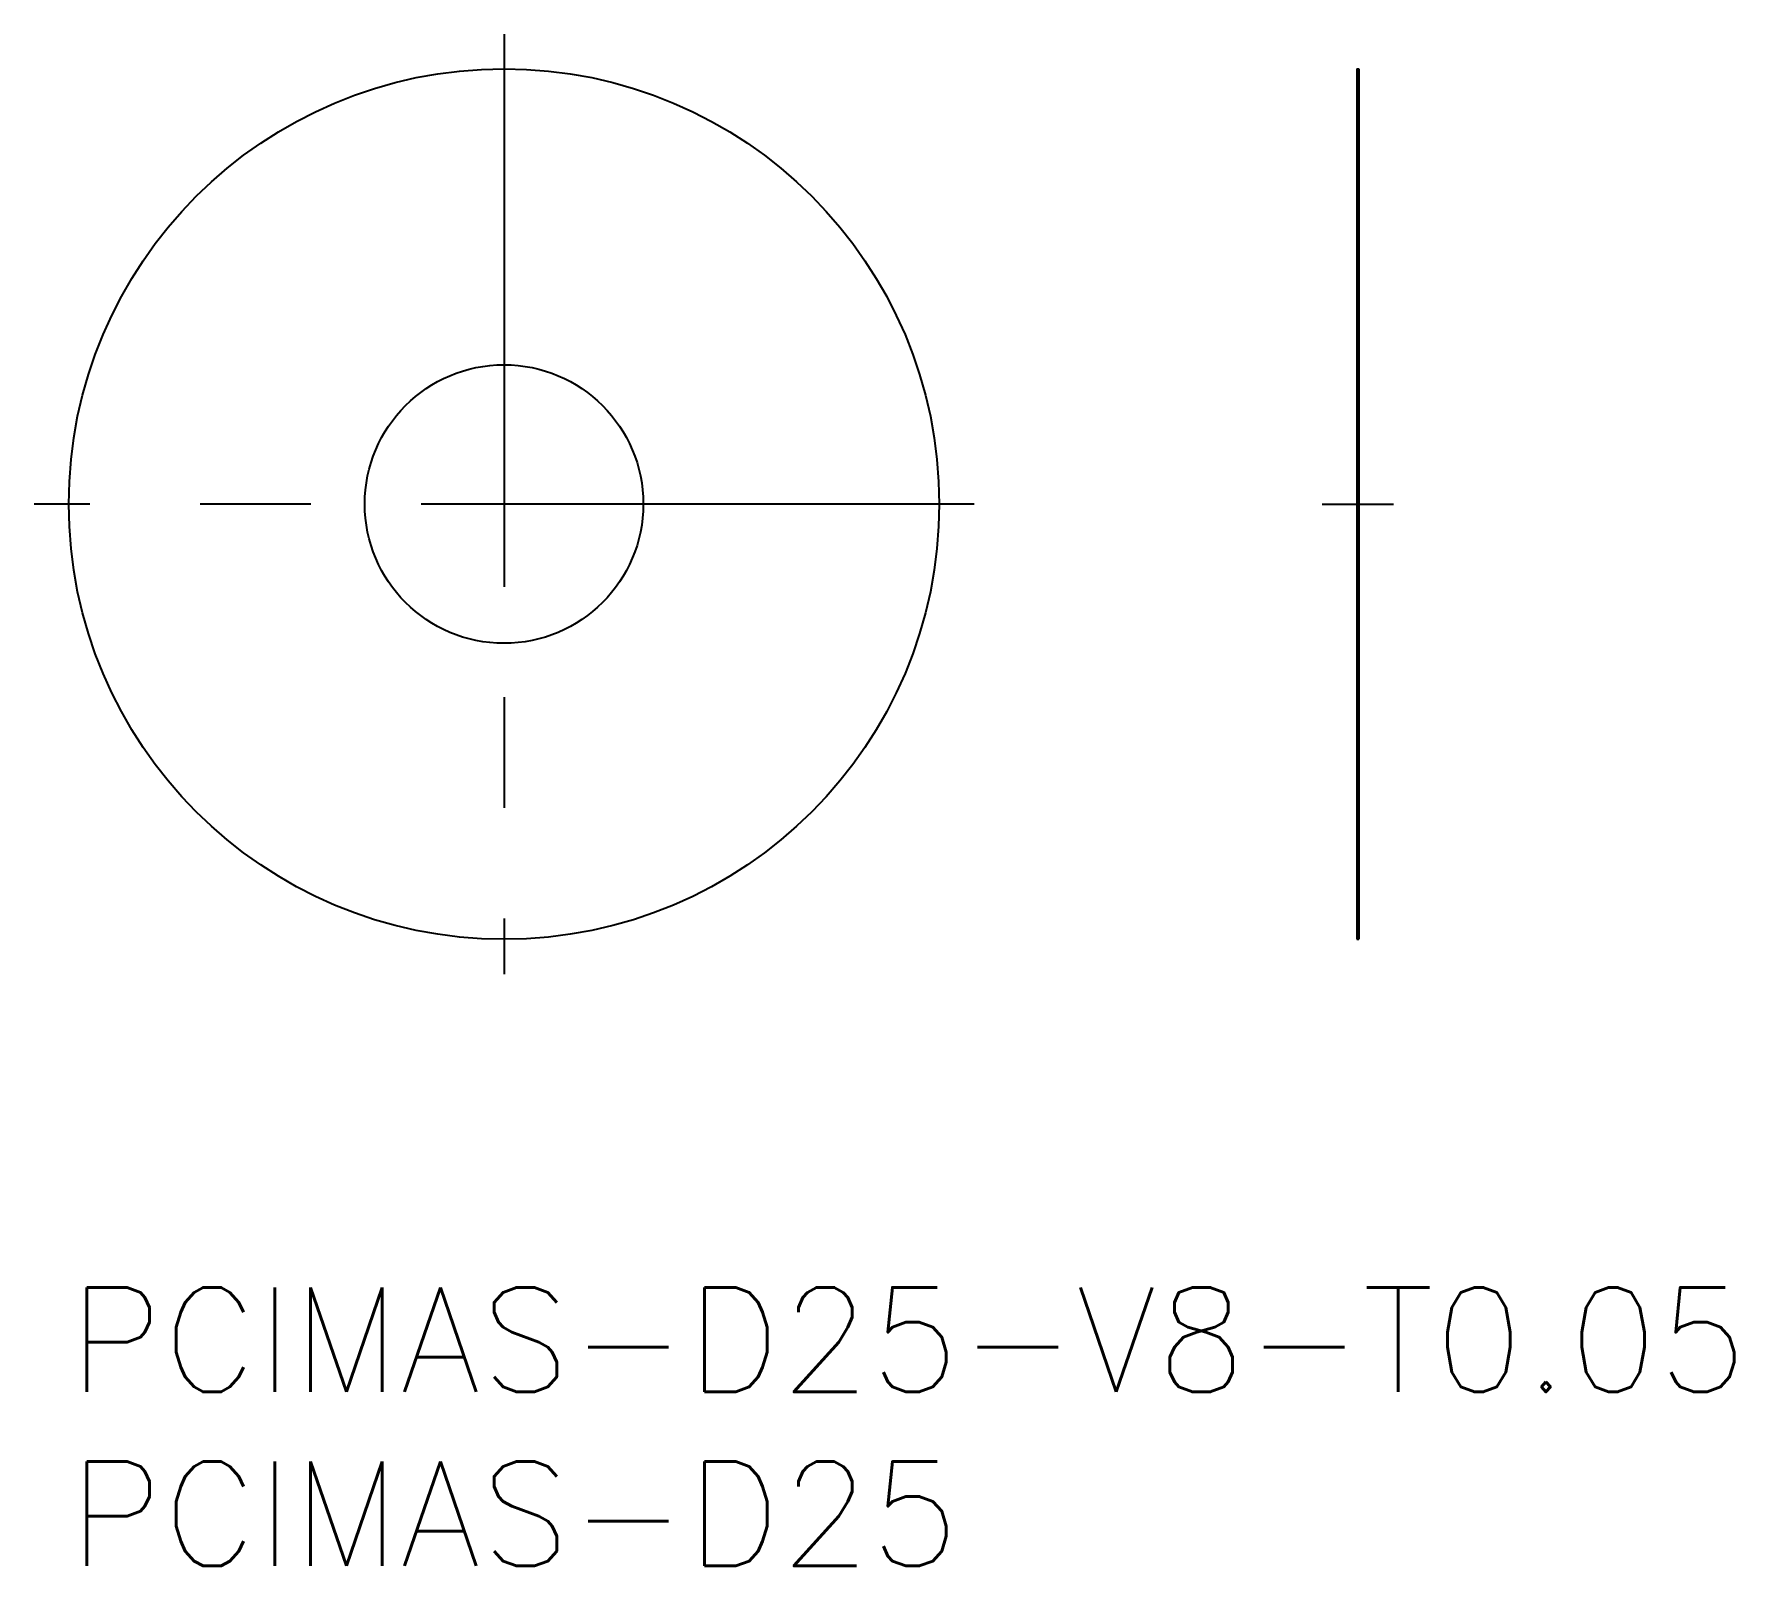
# Model space of a CAD drawing. Extents: x -1 to 47.8, y -8 to 36.
import ezdxf

# ---------------------------------------------------------------- set-up
doc = ezdxf.new("R2010")
doc.units = 0
doc.header["$LTSCALE"] = 0.5
doc.linetypes.add('CENTER', pattern=[50.8, 31.75, -6.35, 6.35, -6.35])
doc.linetypes.add('DASHED', pattern=[19.05, 12.7, -6.35])
for name, color, linetype in [('MSM_CENTER', 1, 'CENTER'), ('MSM_CONTINUOUS', 7, 'CONTINUOUS'), ('MSM_DASHED', 4, 'DASHED'), ('MSM_PART_NUMBER', 7, 'CONTINUOUS')]:
    doc.layers.add(name, color=color, linetype=linetype)
doc.styles.get("Standard").update_dxf_attribs({"font": 'txt.shx', "height": 1, "bigfont": 'bigfont.shx'})

# ---------------------------------------------------------------- blocks, each defined once
blk = doc.blocks.new('*U7')
at = {"layer": 'MSM_PART_NUMBER'}
blk.add_text('PCIMAS-D25-V8-T0.05', height=3, dxfattribs=at).set_placement((0, -3))
blk = doc.blocks.new('*U8')
at = {"layer": 'MSM_PART_NUMBER'}
blk.add_text('PCIMAS-D25', height=3, dxfattribs=at).set_placement((0, -8))

msp = doc.modelspace()

# ---------------------------------------------------------------- linework, layer by layer
at = {"layer": 'MSM_CENTER'}
for p, q in [((12.5, 36), (12.5, 9)), ((26, 22.5), (-1, 22.5)), ((36, 22.5), (38.05, 22.5))]:
    msp.add_line(p, q, dxfattribs=at)
at = {"layer": 'MSM_CONTINUOUS'}
for p, q in [((37, 35), (37, 10)), ((37, 35), (37.05, 35)), ((37.05, 35), (37.05, 10)), ((37, 10), (37.05, 10))]:
    msp.add_line(p, q, dxfattribs=at)
for radius in [12.5, 4]:
    msp.add_circle((12.5, 22.5), radius, dxfattribs=at)
at = {"layer": 'MSM_DASHED'}
for p, q in [((37, 26.5), (37.05, 26.5)), ((37, 18.5), (37.05, 18.5))]:
    msp.add_line(p, q, dxfattribs=at)

# ---------------------------------------------------------------- block references
at = {"layer": 'MSM_CONTINUOUS'}
for name in ['*U7', '*U8']:
    msp.add_blockref(name, (0, 0), dxfattribs=at)

doc.saveas('drawing.dxf')
